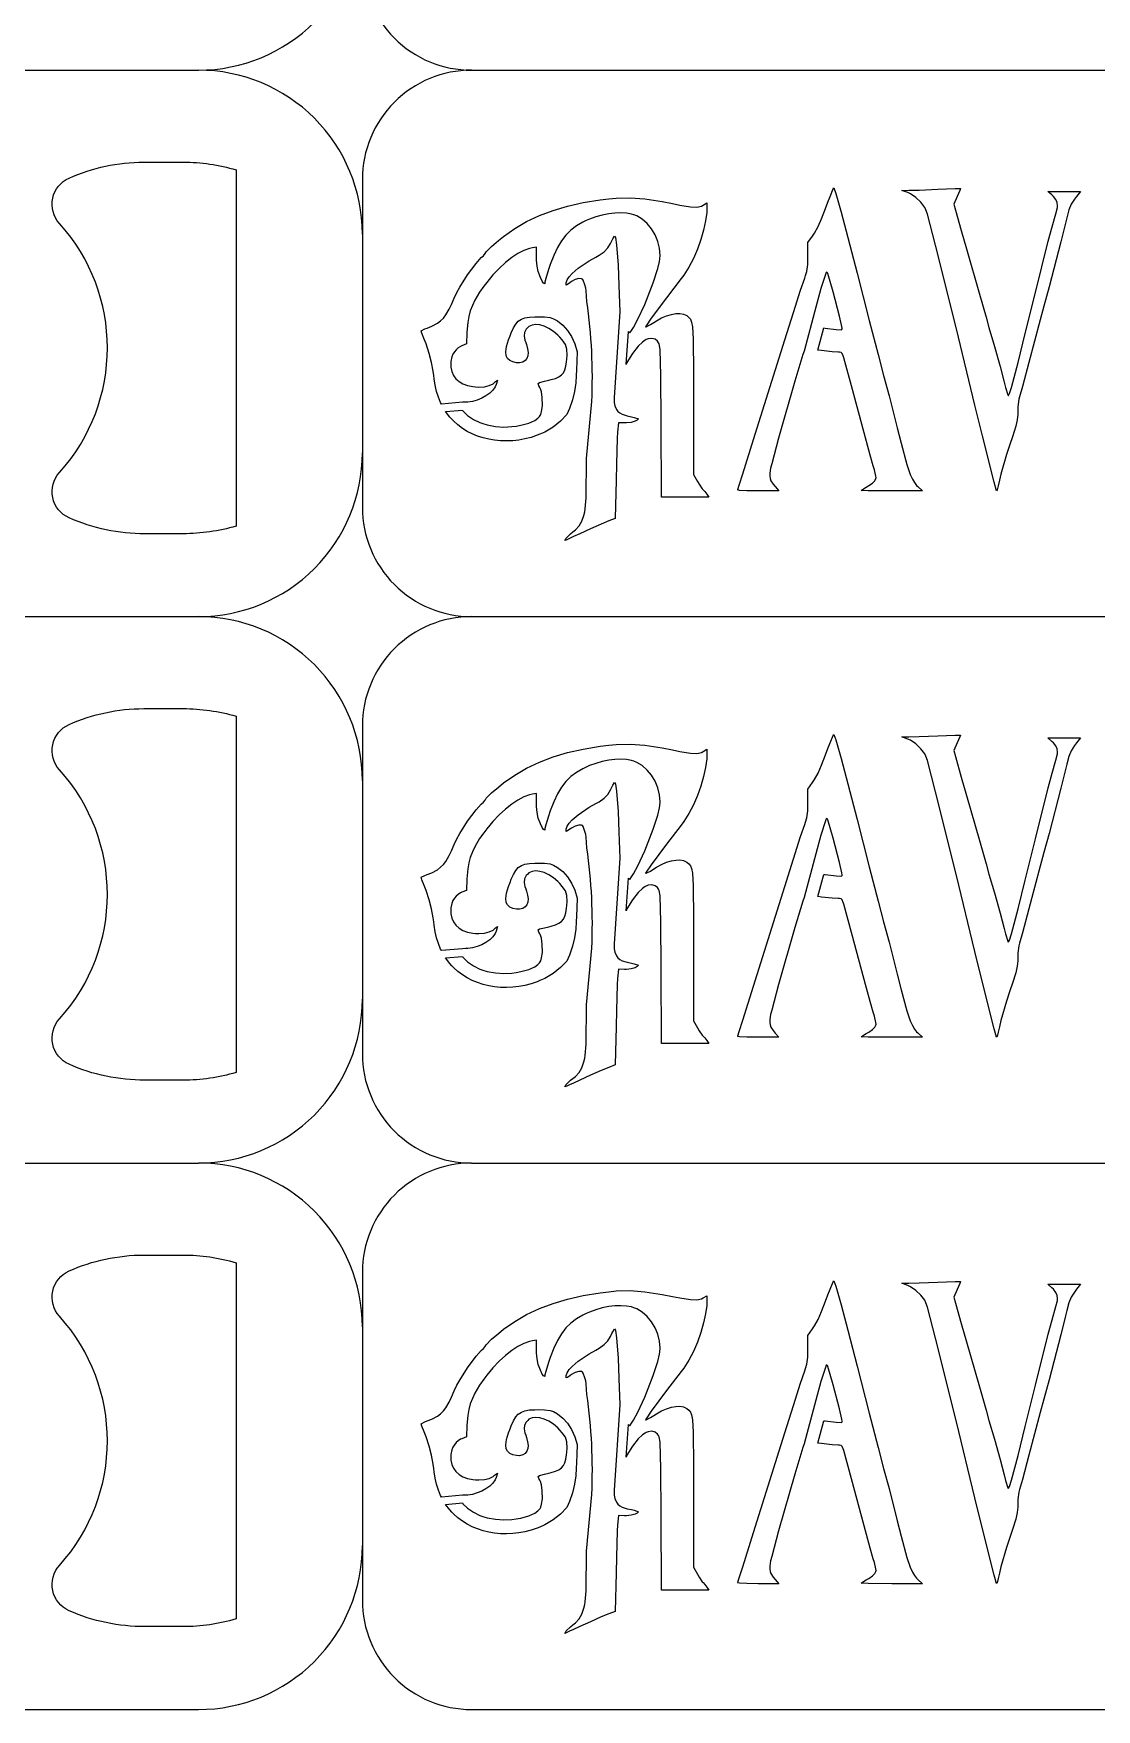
# Model space of a CAD drawing. Header units: millimetres. Extents: x 2045 to 2776, y 1347 to 1669.
# Drawn here: x 2325.4 to 2422.7, y 1346.8 to 1500.2 of the extents above; entities that cross this region are included whole.
import ezdxf

# ---------------------------------------------------------------- set-up
doc = ezdxf.new("R2010")
doc.units = ezdxf.units.MM

msp = doc.modelspace()

# ---------------------------------------------------------------- linework, layer by layer
for points in [[(2225.523, 1546.839, 0.4142136), (2215.523, 1536.839), (2215.523, 1506.839, 0.4142136), (2225.523, 1496.839), (2340.523, 1496.839, 0.4142136), (2355.523, 1511.839)], [(2365.523, 1546.839, 0.4142136), (2355.523, 1536.839), (2355.523, 1506.839, 0.4142136), (2365.523, 1496.839), (2480.523, 1496.839, 0.4142136), (2495.523, 1511.839)], [(2225.523, 1496.839, 0.4142136), (2215.523, 1486.839), (2215.523, 1456.839, 0.4142136), (2225.523, 1446.839), (2340.523, 1446.839, 0.4142136), (2355.523, 1461.839)], [(2355.523, 1481.839, 0.4142136), (2340.523, 1496.839)], [(2365.523, 1496.839, 0.4142136), (2355.523, 1486.839), (2355.523, 1456.839, 0.4142136), (2365.523, 1446.839), (2480.523, 1446.839, 0.4142136), (2495.523, 1461.839)], [(2225.523, 1446.839, 0.4142136), (2215.523, 1436.839), (2215.523, 1406.839, 0.4142136), (2225.523, 1396.839), (2340.523, 1396.839, 0.4142136), (2355.523, 1411.839)], [(2355.523, 1431.839, 0.4142136), (2340.523, 1446.839)], [(2365.523, 1446.839, 0.4142136), (2355.523, 1436.839), (2355.523, 1406.839, 0.4142136), (2365.523, 1396.839), (2480.523, 1396.839, 0.4142136), (2495.523, 1411.839)], [(2225.523, 1396.839, 0.4142136), (2215.523, 1386.839), (2215.523, 1356.839, 0.4142136), (2225.523, 1346.839), (2340.523, 1346.839, 0.4142136), (2355.523, 1361.839)], [(2355.523, 1381.839, 0.4142136), (2340.523, 1396.839)], [(2365.523, 1396.839, 0.4142136), (2355.523, 1386.839), (2355.523, 1356.839, 0.4142136), (2365.523, 1346.839), (2480.523, 1346.839, 0.4142136), (2495.523, 1361.839)]]:
    msp.add_lwpolyline(points, format="xyb")
for points in [[(2328.681, 1486.967, -0.103744), (2335.507, 1488.421), (2339.133, 1488.421, -0.0721424), (2343.963, 1487.721), (2343.963, 1455.122, -0.0721424), (2339.133, 1454.421), (2335.612, 1454.421, -0.105307), (2328.681, 1455.875, -0.5108143), (2327.798, 1460.023, 0.3848974), (2327.798, 1482.819, -0.5108143), (2328.681, 1486.967)], [(2380.688, 1464.813), (2380.502, 1464.713), (2380.138, 1464.612), (2379.712, 1464.558), (2379.503, 1464.558), (2378.96, 1464.581), (2378.883, 1463.713), (2378.852, 1463.171), (2378.775, 1460.785), (2378.744, 1459.329), (2378.666, 1455.812), (2378.085, 1455.588), (2377.388, 1455.309), (2376.397, 1454.867), (2375.436, 1454.426), (2374.847, 1454.162), (2374.468, 1453.992), (2374.235, 1453.876), (2374.069, 1453.799), (2374.182, 1454.025), (2374.576, 1454.41), (2374.785, 1454.581), (2375.018, 1454.767), (2375.366, 1455.138), (2375.614, 1455.564), (2375.8, 1456.099), (2375.878, 1456.432), (2375.924, 1456.688), (2375.994, 1457.702), (2376.048, 1461.32), (2376.522, 1466.509, 0.0476866), (2376.071, 1475.673), (2376.009, 1476.649), (2375.963, 1476.897), (2375.893, 1477.184), (2375.73, 1477.625), (2375.668, 1477.711), (2375.591, 1477.757), (2375.335, 1477.765), (2375.01, 1477.672), (2374.661, 1477.494), (2374.499, 1477.377), (2374.313, 1477.23), (2374.166, 1477.181), (2374.166, 1477.389), (2374.274, 1477.656), (2374.46, 1477.935), (2374.731, 1478.23), (2375.289, 1478.71), (2376.288, 1479.391), (2376.9, 1479.732), (2377.194, 1479.903), (2377.651, 1480.228), (2377.992, 1480.569), (2378.248, 1480.979), (2378.364, 1481.227), (2378.441, 1481.405), (2378.605, 1481.656), (2378.682, 1481.514), (2378.775, 1480.855), (2378.922, 1478.996), (2378.999, 1477.13), (2379.1, 1474.728), (2378.565, 1466.897), (2378.558, 1466.572), (2378.581, 1466.44), (2378.635, 1466.138), (2378.775, 1465.797), (2378.906, 1465.619), (2379.084, 1465.472), (2379.309, 1465.355), (2379.751, 1465.208), (2380.146, 1465.123), (2380.386, 1465.069), (2380.785, 1464.939), (2380.688, 1464.813)], [(2328.681, 1436.967, -0.103744), (2335.507, 1438.421), (2339.133, 1438.421, -0.0721424), (2343.963, 1437.721), (2343.963, 1405.122, -0.0721424), (2339.133, 1404.421), (2335.612, 1404.421, -0.105307), (2328.681, 1405.875, -0.5108143), (2327.798, 1410.023, 0.3848974), (2327.798, 1432.819, -0.5108143), (2328.681, 1436.967)], [(2380.688, 1414.813), (2380.502, 1414.713), (2380.138, 1414.612), (2379.712, 1414.558), (2379.503, 1414.558), (2378.96, 1414.581), (2378.883, 1413.713), (2378.852, 1413.171), (2378.775, 1410.785), (2378.744, 1409.329), (2378.666, 1405.812), (2378.085, 1405.588), (2377.388, 1405.309), (2376.397, 1404.867), (2375.436, 1404.426), (2374.847, 1404.162), (2374.468, 1403.992), (2374.235, 1403.876), (2374.069, 1403.799), (2374.182, 1404.025), (2374.576, 1404.41), (2374.785, 1404.581), (2375.018, 1404.767), (2375.366, 1405.138), (2375.614, 1405.564), (2375.8, 1406.099), (2375.878, 1406.432), (2375.924, 1406.688), (2375.994, 1407.702), (2376.048, 1411.32), (2376.522, 1416.509, 0.0476866), (2376.071, 1425.673), (2376.009, 1426.649), (2375.963, 1426.897), (2375.893, 1427.184), (2375.73, 1427.625), (2375.668, 1427.711), (2375.591, 1427.757), (2375.335, 1427.765), (2375.01, 1427.672), (2374.661, 1427.494), (2374.499, 1427.377), (2374.313, 1427.23), (2374.166, 1427.181), (2374.166, 1427.389), (2374.274, 1427.656), (2374.46, 1427.935), (2374.731, 1428.23), (2375.289, 1428.71), (2376.288, 1429.391), (2376.9, 1429.732), (2377.194, 1429.903), (2377.651, 1430.228), (2377.992, 1430.569), (2378.248, 1430.979), (2378.364, 1431.227), (2378.441, 1431.405), (2378.605, 1431.656), (2378.682, 1431.514), (2378.775, 1430.855), (2378.922, 1428.996), (2378.999, 1427.13), (2379.1, 1424.728), (2378.565, 1416.897), (2378.558, 1416.572), (2378.581, 1416.44), (2378.635, 1416.138), (2378.775, 1415.797), (2378.906, 1415.619), (2379.084, 1415.472), (2379.309, 1415.355), (2379.751, 1415.208), (2380.146, 1415.123), (2380.386, 1415.069), (2380.785, 1414.939), (2380.688, 1414.813)], [(2328.681, 1386.967, -0.103744), (2335.507, 1388.421), (2339.133, 1388.421, -0.0721424), (2343.963, 1387.721), (2343.963, 1355.122, -0.0721424), (2339.133, 1354.421), (2335.612, 1354.421, -0.105307), (2328.681, 1355.875, -0.5108143), (2327.798, 1360.023, 0.3848974), (2327.798, 1382.819, -0.5108143), (2328.681, 1386.967)], [(2380.688, 1364.813), (2380.502, 1364.713), (2380.138, 1364.612), (2379.712, 1364.558), (2379.503, 1364.558), (2378.96, 1364.581), (2378.883, 1363.713), (2378.852, 1363.171), (2378.775, 1360.785), (2378.744, 1359.329), (2378.666, 1355.812), (2378.085, 1355.588), (2377.388, 1355.309), (2376.397, 1354.867), (2375.436, 1354.426), (2374.847, 1354.162), (2374.468, 1353.992), (2374.235, 1353.876), (2374.069, 1353.799), (2374.182, 1354.025), (2374.576, 1354.41), (2374.785, 1354.581), (2375.018, 1354.767), (2375.366, 1355.138), (2375.614, 1355.564), (2375.8, 1356.099), (2375.878, 1356.432), (2375.924, 1356.688), (2375.994, 1357.702), (2376.048, 1361.32), (2376.522, 1366.509, 0.0476866), (2376.071, 1375.673), (2376.009, 1376.649), (2375.963, 1376.897), (2375.893, 1377.184), (2375.73, 1377.625), (2375.668, 1377.711), (2375.591, 1377.757), (2375.335, 1377.765), (2375.01, 1377.672), (2374.661, 1377.494), (2374.499, 1377.377), (2374.313, 1377.23), (2374.166, 1377.181), (2374.166, 1377.389), (2374.274, 1377.656), (2374.46, 1377.935), (2374.731, 1378.23), (2375.289, 1378.71), (2376.288, 1379.391), (2376.9, 1379.732), (2377.194, 1379.903), (2377.651, 1380.228), (2377.992, 1380.569), (2378.248, 1380.979), (2378.364, 1381.227), (2378.441, 1381.405), (2378.605, 1381.656), (2378.682, 1381.514), (2378.775, 1380.855), (2378.922, 1378.996), (2378.999, 1377.13), (2379.1, 1374.728), (2378.565, 1366.897), (2378.558, 1366.572), (2378.581, 1366.44), (2378.635, 1366.138), (2378.775, 1365.797), (2378.906, 1365.619), (2379.084, 1365.472), (2379.309, 1365.355), (2379.751, 1365.208), (2380.146, 1365.123), (2380.386, 1365.069), (2380.785, 1364.939), (2380.688, 1364.813)]]:
    msp.add_lwpolyline(points, format="xyb", close=True)
for points in [[(2406.792, 1458.345), (2403.988, 1458.345), (2401.812, 1458.353), (2401.184, 1458.384), (2401.285, 1458.477), (2401.641, 1458.694), (2401.866, 1458.826), (2402.207, 1459.058), (2402.423, 1459.275), (2402.532, 1459.468), (2402.54, 1459.561), (2402.524, 1459.701), (2402.385, 1460.282), (2402.284, 1460.638), (2402.005, 1461.606), (2401.664, 1462.853), (2400.286, 1467.943), (2399.581, 1470.522), (2399.526, 1470.693), (2399.449, 1470.909), (2399.356, 1471.002), (2399.193, 1471.033), (2399.069, 1471.033), (2398.535, 1471.064), (2397.551, 1471.181), (2397.208, 1471.218), (2397.747, 1473.252), (2397.869, 1473.241), (2398.876, 1473.117), (2399.379, 1473.094), (2399.441, 1473.156), (2399.441, 1473.218), (2399.418, 1473.396), (2399.201, 1474.341), (2398.605, 1476.556), (2398.117, 1478.23), (2398.093, 1478.299), (2398.024, 1478.353), (2397.985, 1478.33), (2397.9, 1478.137), (2397.497, 1476.851), (2397.017, 1475.147), (2395.955, 1471.142), (2395.839, 1470.809), (2395.119, 1468.384), (2393.624, 1463.171), (2392.989, 1460.824), (2392.888, 1460.429), (2392.811, 1459.964), (2392.811, 1459.709), (2392.842, 1459.476), (2392.919, 1459.267), (2393.113, 1458.957), (2393.306, 1458.733), (2393.655, 1458.345), (2391.742, 1458.345), (2390.727, 1458.353), (2390.03, 1458.392), (2389.868, 1458.432), (2389.877, 1458.459), (2389.875, 1458.461), (2389.883, 1458.477), (2390.014, 1458.872), (2390.34, 1459.902), (2391.316, 1463.032), (2393.337, 1469.438), (2394.197, 1472.157), (2394.987, 1474.666), (2395.638, 1476.704), (2396.017, 1477.811), (2396.095, 1478.036), (2396.203, 1478.423), (2396.281, 1479.066), (2396.289, 1479.794), (2396.296, 1481.057), (2396.707, 1481.661), (2396.893, 1481.932), (2397.226, 1482.521), (2397.551, 1483.241), (2397.923, 1484.186), (2398.14, 1484.775), (2398.326, 1485.286), (2398.605, 1485.968), (2398.678, 1486.062), (2398.853, 1485.565), (2399.341, 1483.853), (2399.96, 1481.537), (2400.82, 1478.261), (2401.92, 1473.938), (2402.726, 1470.809), (2403.229, 1468.903), (2403.725, 1467.052), (2404.468, 1464.108), (2404.825, 1462.699), (2405.359, 1460.754), (2405.669, 1459.848), (2405.863, 1459.414), (2406.049, 1459.097), (2406.25, 1458.849), (2406.366, 1458.74), (2406.792, 1458.345)], [(2421.247, 1485.751), (2420.89, 1485.286), (2420.697, 1485.031), (2420.41, 1484.566), (2420.193, 1484.047), (2419.992, 1483.334), (2419.868, 1482.846), (2419.457, 1481.134), (2418.381, 1477.006), (2417.9, 1475.247), (2417.559, 1474.008), (2416.529, 1470.104), (2415.94, 1467.896), (2415.662, 1466.959), (2415.6, 1466.727), (2415.522, 1466.045), (2415.514, 1465.642), (2415.514, 1465.348), (2415.468, 1464.852), (2415.329, 1464.256), (2415.026, 1463.303), (2414.786, 1462.59), (2414.484, 1461.661), (2413.965, 1459.887), (2413.834, 1459.314), (2413.725, 1458.818), (2413.617, 1458.43), (2413.56, 1458.355), (2413.338, 1459.128), (2412.277, 1463.372), (2411.587, 1466.192), (2409.891, 1473.164), (2407.977, 1480.817), (2407.242, 1483.66), (2407.11, 1484.055), (2407.001, 1484.279), (2406.637, 1484.752), (2406.173, 1485.186), (2405.677, 1485.526), (2405.444, 1485.635), (2404.91, 1485.836), (2405.537, 1485.844), (2406.482, 1485.867), (2408.202, 1485.937), (2409.782, 1485.999), (2410.255, 1485.999), (2410.208, 1485.828), (2409.976, 1485.279), (2409.666, 1484.581), (2409.821, 1484.031), (2410.34, 1482.157), (2410.82, 1480.476), (2412.005, 1476.347), (2412.61, 1474.225), (2412.873, 1473.28), (2413.369, 1471.568), (2413.888, 1469.709), (2414.26, 1468.299), (2414.384, 1467.803), (2414.593, 1467.129), (2414.639, 1467.06), (2414.662, 1467.075), (2414.748, 1467.246), (2414.926, 1467.811), (2415.538, 1470.088), (2416.188, 1472.73), (2417.118, 1476.51), (2418.295, 1481.181), (2418.659, 1482.505), (2418.992, 1483.706), (2419.132, 1484.272), (2419.147, 1484.434), (2419.124, 1484.729), (2419, 1485.007), (2418.783, 1485.286), (2418.628, 1485.426), (2418.272, 1485.743), (2419.759, 1485.743), (2421.247, 1485.751)], [(2387.04, 1483.815), (2386.939, 1483.04), (2386.761, 1482.203), (2386.513, 1481.336), (2386.188, 1480.46), (2385.816, 1479.608), (2385.398, 1478.811), (2384.94, 1478.082), (2384.7, 1477.765), (2383.368, 1476.022), (2381.966, 1474.132), (2381.486, 1473.442), (2381.447, 1473.357), (2381.501, 1473.349), (2381.904, 1473.559), (2382.198, 1473.752), (2382.431, 1473.899), (2382.903, 1474.163), (2383.36, 1474.356), (2383.802, 1474.496), (2384.212, 1474.566), (2384.592, 1474.581), (2384.917, 1474.519), (2385.22, 1474.381), (2385.398, 1474.217), (2385.552, 1474.047), (2385.661, 1473.791), (2385.738, 1473.357), (2385.808, 1472.226), (2385.831, 1469.151), (2385.831, 1459.848), (2386.195, 1459.213), (2386.35, 1458.949), (2386.629, 1458.531), (2386.707, 1458.446), (2386.869, 1458.283), (2387.055, 1458.043), (2387.249, 1457.764), (2382.888, 1457.764), (2382.857, 1464.666), (2382.841, 1468.903), (2382.787, 1471.289), (2382.702, 1471.785), (2382.632, 1471.901), (2382.547, 1472.04), (2382.315, 1472.219), (2382.028, 1472.296), (2381.695, 1472.257), (2381.509, 1472.188), (2381.401, 1472.133), (2381.153, 1471.963), (2380.773, 1471.599), (2380.246, 1470.925), (2379.735, 1470.104), (2379.662, 1469.916), (2379.867, 1472.913), (2379.998, 1472.792), (2380.153, 1473.024), (2380.332, 1473.303), (2380.727, 1474.047), (2381.362, 1475.41), (2382.152, 1477.385), (2382.578, 1478.679), (2382.733, 1479.337), (2382.764, 1479.57), (2382.779, 1479.895), (2382.717, 1480.546), (2382.562, 1481.173), (2382.315, 1481.77), (2381.989, 1482.32), (2381.602, 1482.8), (2381.145, 1483.203), (2380.649, 1483.497), (2380.378, 1483.598), (2380.169, 1483.667), (2379.696, 1483.753), (2379.185, 1483.784), (2378.635, 1483.768), (2378.07, 1483.698), (2377.481, 1483.582), (2376.892, 1483.412), (2376.304, 1483.203), (2376.017, 1483.071), (2375.692, 1482.924), (2375.111, 1482.583), (2374.599, 1482.196), (2374.15, 1481.746), (2373.74, 1481.22), (2373.376, 1480.608), (2373.035, 1479.887), (2372.717, 1479.058), (2372.562, 1478.586), (2372.307, 1477.773), (2372.229, 1477.447), (2372.229, 1477.299), (2372.09, 1477.362), (2371.969, 1477.533), (2371.819, 1477.881), (2371.625, 1478.408), (2371.509, 1478.919), (2371.462, 1479.469), (2371.454, 1479.771), (2371.454, 1480.639), (2371.09, 1480.577), (2370.835, 1480.522), (2370.308, 1480.336), (2369.758, 1480.05), (2369.193, 1479.686), (2368.619, 1479.229), (2368.046, 1478.702), (2367.473, 1478.098), (2366.908, 1477.424), (2366.636, 1477.06), (2366.257, 1476.525), (2365.815, 1475.782), (2365.591, 1475.302), (2365.405, 1474.806), (2365.273, 1474.295), (2365.172, 1473.752), (2365.11, 1473.156), (2365.095, 1472.838), (2365.041, 1471.785), (2364.638, 1471.614), (2364.514, 1471.56), (2364.289, 1471.421), (2364.096, 1471.258), (2363.941, 1471.064), (2363.809, 1470.847), (2363.716, 1470.6), (2363.623, 1470.181), (2363.615, 1469.871), (2363.623, 1469.655), (2363.701, 1469.26), (2363.856, 1468.911), (2364.08, 1468.601), (2364.375, 1468.338), (2364.731, 1468.129), (2365.149, 1467.974), (2365.629, 1467.881), (2365.885, 1467.857), (2366.179, 1467.842), (2366.698, 1467.873), (2367.132, 1467.981), (2367.481, 1468.152), (2367.62, 1468.268), (2367.713, 1468.353), (2367.899, 1468.469), (2367.775, 1468.067), (2367.667, 1467.85), (2367.457, 1467.548), (2367.179, 1467.277), (2366.838, 1467.029), (2366.458, 1466.812), (2366.04, 1466.649), (2365.606, 1466.525), (2365.165, 1466.463), (2364.948, 1466.455), (2364.684, 1466.448), (2362.763, 1466.281), (2362.686, 1466.424), (2362.484, 1466.92), (2362.314, 1467.447), (2362.182, 1468.005), (2362.089, 1468.593), (2362.058, 1468.903), (2362.012, 1469.291), (2361.865, 1470.096), (2361.648, 1470.925), (2361.354, 1471.785), (2361.175, 1472.234), (2360.966, 1472.761), (2360.898, 1472.991), (2361.237, 1473.156), (2361.462, 1473.241), (2361.88, 1473.404), (2362.392, 1473.683), (2362.686, 1473.899), (2362.934, 1474.155), (2363.166, 1474.442), (2363.476, 1474.968), (2363.67, 1475.402), (2363.925, 1475.991), (2364.173, 1476.502), (2364.429, 1476.982), (2365.157, 1478.113), (2365.931, 1479.159), (2366.396, 1479.686), (2366.613, 1479.864), (2366.753, 1480.058), (2366.853, 1480.213), (2367.349, 1480.716), (2367.969, 1481.243), (2368.449, 1481.63), (2369.471, 1482.343), (2370.556, 1482.978), (2371.726, 1483.528), (2372.973, 1484), (2374.313, 1484.395), (2375.746, 1484.721), (2377.28, 1484.969), (2378.085, 1485.069), (2378.751, 1485.139), (2380.029, 1485.17), (2381.377, 1485.069), (2382.957, 1484.822), (2383.91, 1484.636), (2384.584, 1484.496), (2385.545, 1484.341), (2386.149, 1484.31), (2386.552, 1484.403), (2386.722, 1484.496), (2387.047, 1484.698), (2387.047, 1484.171), (2387.04, 1483.815)], [(2375.196, 1471.072), (2375.149, 1470.201), (2375.109, 1469.422), (2375.102, 1468.914), (2375.048, 1468.23), (2374.937, 1467.449), (2374.765, 1466.67), (2374.48, 1465.867), (2374.243, 1465.325), (2373.67, 1464.72), (2372.988, 1464.186), (2372.214, 1463.729), (2371.78, 1463.535), (2371.509, 1463.427), (2370.959, 1463.241), (2370.401, 1463.094), (2369.843, 1462.993), (2369.286, 1462.931), (2368.72, 1462.908), (2368.17, 1462.915), (2367.62, 1462.97), (2367.086, 1463.063), (2366.567, 1463.187), (2366.063, 1463.357), (2365.575, 1463.551), (2365.11, 1463.791), (2364.677, 1464.062), (2364.266, 1464.372), (2363.887, 1464.713), (2363.716, 1464.898), (2363.538, 1465.1), (2363.145, 1465.605), (2364.673, 1465.738), (2364.723, 1465.665), (2365.149, 1465.255), (2365.691, 1464.883), (2366.272, 1464.589), (2366.551, 1464.496), (2366.954, 1464.379), (2367.713, 1464.24), (2368.464, 1464.186), (2369.216, 1464.225), (2369.603, 1464.279), (2370.037, 1464.356), (2370.757, 1464.55), (2371.307, 1464.798), (2371.594, 1465.007), (2371.741, 1465.162), (2371.795, 1465.239), (2371.85, 1465.34), (2371.927, 1465.611), (2371.997, 1466.115), (2371.989, 1466.881), (2371.911, 1467.408), (2371.826, 1467.695), (2371.772, 1467.811), (2371.687, 1467.966), (2371.604, 1468.164), (2371.749, 1468.26), (2372.19, 1468.376), (2372.578, 1468.462), (2372.81, 1468.524), (2373.197, 1468.64), (2373.499, 1468.779), (2373.74, 1468.95), (2373.925, 1469.159), (2374.057, 1469.422), (2374.142, 1469.748), (2374.204, 1470.15), (2374.228, 1470.39), (2374.259, 1470.762), (2374.243, 1471.32), (2374.111, 1471.746), (2373.825, 1472.157), (2373.608, 1472.404), (2373.414, 1472.598), (2373.011, 1472.939), (2372.593, 1473.21), (2372.175, 1473.411), (2371.772, 1473.528), (2371.393, 1473.566), (2371.052, 1473.52), (2370.765, 1473.388), (2370.657, 1473.28), (2370.525, 1473.14), (2370.37, 1472.846), (2370.331, 1472.521), (2370.401, 1472.141), (2370.478, 1471.924), (2370.556, 1471.723), (2370.649, 1471.343), (2370.688, 1471.002), (2370.657, 1470.708), (2370.571, 1470.46), (2370.424, 1470.274), (2370.215, 1470.135), (2369.909, 1470.061), (2369.642, 1470.073), (2369.309, 1470.143), (2369.022, 1470.267), (2368.793, 1470.462), (2368.681, 1470.685), (2368.643, 1471.057), (2368.72, 1471.545), (2368.898, 1472.157), (2369.038, 1472.521), (2369.146, 1472.8), (2369.355, 1473.249), (2369.564, 1473.605), (2369.797, 1473.868), (2370.076, 1474.054), (2370.401, 1474.178), (2370.812, 1474.248), (2371.307, 1474.271), (2371.602, 1474.279), (2372.206, 1474.271), (2372.709, 1474.209), (2373.013, 1474.099), (2373.376, 1473.892), (2373.879, 1473.504), (2374.305, 1473.024), (2374.677, 1472.459), (2374.971, 1471.8), (2375.196, 1471.072)], [(2406.792, 1408.345), (2403.988, 1408.345), (2401.812, 1408.353), (2401.184, 1408.384), (2401.285, 1408.477), (2401.641, 1408.694), (2401.866, 1408.826), (2402.207, 1409.058), (2402.423, 1409.275), (2402.532, 1409.468), (2402.54, 1409.561), (2402.524, 1409.701), (2402.385, 1410.282), (2402.284, 1410.638), (2402.005, 1411.606), (2401.664, 1412.853), (2400.286, 1417.943), (2399.581, 1420.522), (2399.526, 1420.693), (2399.449, 1420.909), (2399.356, 1421.002), (2399.193, 1421.033), (2399.069, 1421.033), (2398.535, 1421.064), (2397.551, 1421.181), (2397.208, 1421.218), (2397.747, 1423.252), (2397.869, 1423.241), (2398.876, 1423.117), (2399.379, 1423.094), (2399.441, 1423.156), (2399.441, 1423.218), (2399.418, 1423.396), (2399.201, 1424.341), (2398.605, 1426.556), (2398.117, 1428.23), (2398.093, 1428.299), (2398.024, 1428.353), (2397.985, 1428.33), (2397.9, 1428.137), (2397.497, 1426.851), (2397.017, 1425.147), (2395.955, 1421.142), (2395.839, 1420.809), (2395.119, 1418.384), (2393.624, 1413.171), (2392.989, 1410.824), (2392.888, 1410.429), (2392.811, 1409.964), (2392.811, 1409.709), (2392.842, 1409.476), (2392.919, 1409.267), (2393.113, 1408.957), (2393.306, 1408.733), (2393.655, 1408.345), (2391.742, 1408.345), (2390.727, 1408.353), (2390.03, 1408.392), (2389.868, 1408.432), (2389.877, 1408.459), (2389.875, 1408.461), (2389.883, 1408.477), (2390.014, 1408.872), (2390.34, 1409.902), (2391.316, 1413.032), (2393.337, 1419.438), (2394.197, 1422.157), (2394.987, 1424.666), (2395.638, 1426.704), (2396.017, 1427.811), (2396.095, 1428.036), (2396.203, 1428.423), (2396.281, 1429.066), (2396.289, 1429.794), (2396.296, 1431.057), (2396.707, 1431.661), (2396.893, 1431.932), (2397.226, 1432.521), (2397.551, 1433.241), (2397.923, 1434.186), (2398.14, 1434.775), (2398.326, 1435.286), (2398.605, 1435.968), (2398.678, 1436.062), (2398.853, 1435.565), (2399.341, 1433.853), (2399.96, 1431.537), (2400.82, 1428.261), (2401.92, 1423.938), (2402.726, 1420.809), (2403.229, 1418.903), (2403.725, 1417.052), (2404.468, 1414.108), (2404.825, 1412.699), (2405.359, 1410.754), (2405.669, 1409.848), (2405.863, 1409.414), (2406.049, 1409.097), (2406.25, 1408.849), (2406.366, 1408.74), (2406.792, 1408.345)], [(2421.247, 1435.751), (2420.89, 1435.286), (2420.697, 1435.031), (2420.41, 1434.566), (2420.193, 1434.047), (2419.992, 1433.334), (2419.868, 1432.846), (2419.457, 1431.134), (2418.381, 1427.006), (2417.9, 1425.247), (2417.559, 1424.008), (2416.529, 1420.104), (2415.94, 1417.896), (2415.662, 1416.959), (2415.6, 1416.727), (2415.522, 1416.045), (2415.514, 1415.642), (2415.514, 1415.348), (2415.468, 1414.852), (2415.329, 1414.256), (2415.026, 1413.303), (2414.786, 1412.59), (2414.484, 1411.661), (2413.965, 1409.887), (2413.834, 1409.314), (2413.725, 1408.818), (2413.617, 1408.43), (2413.56, 1408.355), (2413.338, 1409.128), (2412.277, 1413.372), (2411.587, 1416.192), (2409.891, 1423.164), (2407.977, 1430.817), (2407.242, 1433.66), (2407.11, 1434.055), (2407.001, 1434.279), (2406.637, 1434.752), (2406.173, 1435.186), (2405.677, 1435.526), (2405.444, 1435.635), (2404.91, 1435.836), (2405.537, 1435.844), (2406.482, 1435.867), (2408.202, 1435.937), (2409.782, 1435.999), (2410.255, 1435.999), (2410.208, 1435.828), (2409.976, 1435.279), (2409.666, 1434.581), (2409.821, 1434.031), (2410.34, 1432.157), (2410.82, 1430.476), (2412.005, 1426.347), (2412.61, 1424.225), (2412.873, 1423.28), (2413.369, 1421.568), (2413.888, 1419.709), (2414.26, 1418.299), (2414.384, 1417.803), (2414.593, 1417.129), (2414.639, 1417.06), (2414.662, 1417.075), (2414.748, 1417.246), (2414.926, 1417.811), (2415.538, 1420.088), (2416.188, 1422.73), (2417.118, 1426.51), (2418.295, 1431.181), (2418.659, 1432.505), (2418.992, 1433.706), (2419.132, 1434.272), (2419.147, 1434.434), (2419.124, 1434.729), (2419, 1435.007), (2418.783, 1435.286), (2418.628, 1435.426), (2418.272, 1435.743), (2419.759, 1435.743), (2421.247, 1435.751)], [(2387.04, 1433.815), (2386.939, 1433.04), (2386.761, 1432.203), (2386.513, 1431.336), (2386.188, 1430.46), (2385.816, 1429.608), (2385.398, 1428.811), (2384.94, 1428.082), (2384.7, 1427.765), (2383.368, 1426.022), (2381.966, 1424.132), (2381.486, 1423.442), (2381.447, 1423.357), (2381.501, 1423.349), (2381.904, 1423.559), (2382.198, 1423.752), (2382.431, 1423.899), (2382.903, 1424.163), (2383.36, 1424.356), (2383.802, 1424.496), (2384.212, 1424.566), (2384.592, 1424.581), (2384.917, 1424.519), (2385.22, 1424.381), (2385.398, 1424.217), (2385.552, 1424.047), (2385.661, 1423.791), (2385.738, 1423.357), (2385.808, 1422.226), (2385.831, 1419.151), (2385.831, 1409.848), (2386.195, 1409.213), (2386.35, 1408.949), (2386.629, 1408.531), (2386.707, 1408.446), (2386.869, 1408.283), (2387.055, 1408.043), (2387.249, 1407.764), (2382.888, 1407.764), (2382.857, 1414.666), (2382.841, 1418.903), (2382.787, 1421.289), (2382.702, 1421.785), (2382.632, 1421.901), (2382.547, 1422.04), (2382.315, 1422.219), (2382.028, 1422.296), (2381.695, 1422.257), (2381.509, 1422.188), (2381.401, 1422.133), (2381.153, 1421.963), (2380.773, 1421.599), (2380.246, 1420.925), (2379.735, 1420.104), (2379.662, 1419.916), (2379.867, 1422.913), (2379.998, 1422.792), (2380.153, 1423.024), (2380.332, 1423.303), (2380.727, 1424.047), (2381.362, 1425.41), (2382.152, 1427.385), (2382.578, 1428.679), (2382.733, 1429.337), (2382.764, 1429.57), (2382.779, 1429.895), (2382.717, 1430.546), (2382.562, 1431.173), (2382.315, 1431.77), (2381.989, 1432.32), (2381.602, 1432.8), (2381.145, 1433.203), (2380.649, 1433.497), (2380.378, 1433.598), (2380.169, 1433.667), (2379.696, 1433.753), (2379.185, 1433.784), (2378.635, 1433.768), (2378.07, 1433.698), (2377.481, 1433.582), (2376.892, 1433.412), (2376.304, 1433.203), (2376.017, 1433.071), (2375.692, 1432.924), (2375.111, 1432.583), (2374.599, 1432.196), (2374.15, 1431.746), (2373.74, 1431.22), (2373.376, 1430.608), (2373.035, 1429.887), (2372.717, 1429.058), (2372.562, 1428.586), (2372.307, 1427.773), (2372.229, 1427.447), (2372.229, 1427.299), (2372.09, 1427.362), (2371.969, 1427.533), (2371.819, 1427.881), (2371.625, 1428.408), (2371.509, 1428.919), (2371.462, 1429.469), (2371.454, 1429.771), (2371.454, 1430.639), (2371.09, 1430.577), (2370.835, 1430.522), (2370.308, 1430.336), (2369.758, 1430.05), (2369.193, 1429.686), (2368.619, 1429.229), (2368.046, 1428.702), (2367.473, 1428.098), (2366.908, 1427.424), (2366.636, 1427.06), (2366.257, 1426.525), (2365.815, 1425.782), (2365.591, 1425.302), (2365.405, 1424.806), (2365.273, 1424.295), (2365.172, 1423.752), (2365.11, 1423.156), (2365.095, 1422.838), (2365.041, 1421.785), (2364.638, 1421.614), (2364.514, 1421.56), (2364.289, 1421.421), (2364.096, 1421.258), (2363.941, 1421.064), (2363.809, 1420.847), (2363.716, 1420.6), (2363.623, 1420.181), (2363.615, 1419.871), (2363.623, 1419.655), (2363.701, 1419.26), (2363.856, 1418.911), (2364.08, 1418.601), (2364.375, 1418.338), (2364.731, 1418.129), (2365.149, 1417.974), (2365.629, 1417.881), (2365.885, 1417.857), (2366.179, 1417.842), (2366.698, 1417.873), (2367.132, 1417.981), (2367.481, 1418.152), (2367.62, 1418.268), (2367.713, 1418.353), (2367.899, 1418.469), (2367.775, 1418.067), (2367.667, 1417.85), (2367.457, 1417.548), (2367.179, 1417.277), (2366.838, 1417.029), (2366.458, 1416.812), (2366.04, 1416.649), (2365.606, 1416.525), (2365.165, 1416.463), (2364.948, 1416.455), (2364.684, 1416.448), (2362.763, 1416.281), (2362.686, 1416.424), (2362.484, 1416.92), (2362.314, 1417.447), (2362.182, 1418.005), (2362.089, 1418.593), (2362.058, 1418.903), (2362.012, 1419.291), (2361.865, 1420.096), (2361.648, 1420.925), (2361.354, 1421.785), (2361.175, 1422.234), (2360.966, 1422.761), (2360.898, 1422.991), (2361.237, 1423.156), (2361.462, 1423.241), (2361.88, 1423.404), (2362.392, 1423.683), (2362.686, 1423.899), (2362.934, 1424.155), (2363.166, 1424.442), (2363.476, 1424.968), (2363.67, 1425.402), (2363.925, 1425.991), (2364.173, 1426.502), (2364.429, 1426.982), (2365.157, 1428.113), (2365.931, 1429.159), (2366.396, 1429.686), (2366.613, 1429.864), (2366.753, 1430.058), (2366.853, 1430.213), (2367.349, 1430.716), (2367.969, 1431.243), (2368.449, 1431.63), (2369.471, 1432.343), (2370.556, 1432.978), (2371.726, 1433.528), (2372.973, 1434), (2374.313, 1434.395), (2375.746, 1434.721), (2377.28, 1434.969), (2378.085, 1435.069), (2378.751, 1435.139), (2380.029, 1435.17), (2381.377, 1435.069), (2382.957, 1434.822), (2383.91, 1434.636), (2384.584, 1434.496), (2385.545, 1434.341), (2386.149, 1434.31), (2386.552, 1434.403), (2386.722, 1434.496), (2387.047, 1434.698), (2387.047, 1434.171), (2387.04, 1433.815)], [(2375.196, 1421.072), (2375.149, 1420.201), (2375.109, 1419.422), (2375.102, 1418.914), (2375.048, 1418.23), (2374.937, 1417.449), (2374.765, 1416.67), (2374.48, 1415.867), (2374.243, 1415.325), (2373.67, 1414.72), (2372.988, 1414.186), (2372.214, 1413.729), (2371.78, 1413.535), (2371.509, 1413.427), (2370.959, 1413.241), (2370.401, 1413.094), (2369.843, 1412.993), (2369.286, 1412.931), (2368.72, 1412.908), (2368.17, 1412.915), (2367.62, 1412.97), (2367.086, 1413.063), (2366.567, 1413.187), (2366.063, 1413.357), (2365.575, 1413.551), (2365.11, 1413.791), (2364.677, 1414.062), (2364.266, 1414.372), (2363.887, 1414.713), (2363.716, 1414.898), (2363.538, 1415.1), (2363.145, 1415.605), (2364.673, 1415.738), (2364.723, 1415.665), (2365.149, 1415.255), (2365.691, 1414.883), (2366.272, 1414.589), (2366.551, 1414.496), (2366.954, 1414.379), (2367.713, 1414.24), (2368.464, 1414.186), (2369.216, 1414.225), (2369.603, 1414.279), (2370.037, 1414.356), (2370.757, 1414.55), (2371.307, 1414.798), (2371.594, 1415.007), (2371.741, 1415.162), (2371.795, 1415.239), (2371.85, 1415.34), (2371.927, 1415.611), (2371.997, 1416.115), (2371.989, 1416.881), (2371.911, 1417.408), (2371.826, 1417.695), (2371.772, 1417.811), (2371.687, 1417.966), (2371.604, 1418.164), (2371.749, 1418.26), (2372.19, 1418.376), (2372.578, 1418.462), (2372.81, 1418.524), (2373.197, 1418.64), (2373.499, 1418.779), (2373.74, 1418.95), (2373.925, 1419.159), (2374.057, 1419.422), (2374.142, 1419.748), (2374.204, 1420.15), (2374.228, 1420.39), (2374.259, 1420.762), (2374.243, 1421.32), (2374.111, 1421.746), (2373.825, 1422.157), (2373.608, 1422.404), (2373.414, 1422.598), (2373.011, 1422.939), (2372.593, 1423.21), (2372.175, 1423.411), (2371.772, 1423.528), (2371.393, 1423.566), (2371.052, 1423.52), (2370.765, 1423.388), (2370.657, 1423.28), (2370.525, 1423.14), (2370.37, 1422.846), (2370.331, 1422.521), (2370.401, 1422.141), (2370.478, 1421.924), (2370.556, 1421.723), (2370.649, 1421.343), (2370.688, 1421.002), (2370.657, 1420.708), (2370.571, 1420.46), (2370.424, 1420.274), (2370.215, 1420.135), (2369.909, 1420.061), (2369.642, 1420.073), (2369.309, 1420.143), (2369.022, 1420.267), (2368.793, 1420.462), (2368.681, 1420.685), (2368.643, 1421.057), (2368.72, 1421.545), (2368.898, 1422.157), (2369.038, 1422.521), (2369.146, 1422.8), (2369.355, 1423.249), (2369.564, 1423.605), (2369.797, 1423.868), (2370.076, 1424.054), (2370.401, 1424.178), (2370.812, 1424.248), (2371.307, 1424.271), (2371.602, 1424.279), (2372.206, 1424.271), (2372.709, 1424.209), (2373.013, 1424.099), (2373.376, 1423.892), (2373.879, 1423.504), (2374.305, 1423.024), (2374.677, 1422.459), (2374.971, 1421.8), (2375.196, 1421.072)], [(2387.04, 1383.815), (2386.939, 1383.04), (2386.761, 1382.203), (2386.513, 1381.336), (2386.188, 1380.46), (2385.816, 1379.608), (2385.398, 1378.811), (2384.94, 1378.082), (2384.7, 1377.765), (2383.368, 1376.022), (2381.966, 1374.132), (2381.486, 1373.442), (2381.447, 1373.357), (2381.501, 1373.349), (2381.904, 1373.559), (2382.198, 1373.752), (2382.431, 1373.899), (2382.903, 1374.163), (2383.36, 1374.356), (2383.802, 1374.496), (2384.212, 1374.566), (2384.592, 1374.581), (2384.917, 1374.519), (2385.22, 1374.381), (2385.398, 1374.217), (2385.552, 1374.047), (2385.661, 1373.791), (2385.738, 1373.357), (2385.808, 1372.226), (2385.831, 1369.151), (2385.831, 1359.848), (2386.195, 1359.213), (2386.35, 1358.949), (2386.629, 1358.531), (2386.707, 1358.446), (2386.869, 1358.283), (2387.055, 1358.043), (2387.249, 1357.764), (2382.888, 1357.764), (2382.857, 1364.666), (2382.841, 1368.903), (2382.787, 1371.289), (2382.702, 1371.785), (2382.632, 1371.901), (2382.547, 1372.04), (2382.315, 1372.219), (2382.028, 1372.296), (2381.695, 1372.257), (2381.509, 1372.188), (2381.401, 1372.133), (2381.153, 1371.963), (2380.773, 1371.599), (2380.246, 1370.925), (2379.735, 1370.104), (2379.662, 1369.916), (2379.867, 1372.913), (2379.998, 1372.792), (2380.153, 1373.024), (2380.332, 1373.303), (2380.727, 1374.047), (2381.362, 1375.41), (2382.152, 1377.385), (2382.578, 1378.679), (2382.733, 1379.337), (2382.764, 1379.57), (2382.779, 1379.895), (2382.717, 1380.546), (2382.562, 1381.173), (2382.315, 1381.77), (2381.989, 1382.32), (2381.602, 1382.8), (2381.145, 1383.203), (2380.649, 1383.497), (2380.378, 1383.598), (2380.169, 1383.667), (2379.696, 1383.753), (2379.185, 1383.784), (2378.635, 1383.768), (2378.07, 1383.698), (2377.481, 1383.582), (2376.892, 1383.412), (2376.304, 1383.203), (2376.017, 1383.071), (2375.692, 1382.924), (2375.111, 1382.583), (2374.599, 1382.196), (2374.15, 1381.746), (2373.74, 1381.22), (2373.376, 1380.608), (2373.035, 1379.887), (2372.717, 1379.058), (2372.562, 1378.586), (2372.307, 1377.773), (2372.229, 1377.447), (2372.229, 1377.299), (2372.09, 1377.362), (2371.969, 1377.533), (2371.819, 1377.881), (2371.625, 1378.408), (2371.509, 1378.919), (2371.462, 1379.469), (2371.454, 1379.771), (2371.454, 1380.639), (2371.09, 1380.577), (2370.835, 1380.522), (2370.308, 1380.336), (2369.758, 1380.05), (2369.193, 1379.686), (2368.619, 1379.229), (2368.046, 1378.702), (2367.473, 1378.098), (2366.908, 1377.424), (2366.636, 1377.06), (2366.257, 1376.525), (2365.815, 1375.782), (2365.591, 1375.302), (2365.405, 1374.806), (2365.273, 1374.295), (2365.172, 1373.752), (2365.11, 1373.156), (2365.095, 1372.838), (2365.041, 1371.785), (2364.638, 1371.614), (2364.514, 1371.56), (2364.289, 1371.421), (2364.096, 1371.258), (2363.941, 1371.064), (2363.809, 1370.847), (2363.716, 1370.6), (2363.623, 1370.181), (2363.615, 1369.871), (2363.623, 1369.655), (2363.701, 1369.26), (2363.856, 1368.911), (2364.08, 1368.601), (2364.375, 1368.338), (2364.731, 1368.129), (2365.149, 1367.974), (2365.629, 1367.881), (2365.885, 1367.857), (2366.179, 1367.842), (2366.698, 1367.873), (2367.132, 1367.981), (2367.481, 1368.152), (2367.62, 1368.268), (2367.713, 1368.353), (2367.899, 1368.469), (2367.775, 1368.067), (2367.667, 1367.85), (2367.457, 1367.548), (2367.179, 1367.277), (2366.838, 1367.029), (2366.458, 1366.812), (2366.04, 1366.649), (2365.606, 1366.525), (2365.165, 1366.463), (2364.948, 1366.455), (2364.684, 1366.448), (2362.763, 1366.281), (2362.686, 1366.424), (2362.484, 1366.92), (2362.314, 1367.447), (2362.182, 1368.005), (2362.089, 1368.593), (2362.058, 1368.903), (2362.012, 1369.291), (2361.865, 1370.096), (2361.648, 1370.925), (2361.354, 1371.785), (2361.175, 1372.234), (2360.966, 1372.761), (2360.898, 1372.991), (2361.237, 1373.156), (2361.462, 1373.241), (2361.88, 1373.404), (2362.392, 1373.683), (2362.686, 1373.899), (2362.934, 1374.155), (2363.166, 1374.442), (2363.476, 1374.968), (2363.67, 1375.402), (2363.925, 1375.991), (2364.173, 1376.502), (2364.429, 1376.982), (2365.157, 1378.113), (2365.931, 1379.159), (2366.396, 1379.686), (2366.613, 1379.864), (2366.753, 1380.058), (2366.853, 1380.213), (2367.349, 1380.716), (2367.969, 1381.243), (2368.449, 1381.63), (2369.471, 1382.343), (2370.556, 1382.978), (2371.726, 1383.528), (2372.973, 1384), (2374.313, 1384.395), (2375.746, 1384.721), (2377.28, 1384.969), (2378.085, 1385.069), (2378.751, 1385.139), (2380.029, 1385.17), (2381.377, 1385.069), (2382.957, 1384.822), (2383.91, 1384.636), (2384.584, 1384.496), (2385.545, 1384.341), (2386.149, 1384.31), (2386.552, 1384.403), (2386.722, 1384.496), (2387.047, 1384.698), (2387.047, 1384.171), (2387.04, 1383.815)], [(2406.792, 1358.345), (2403.988, 1358.345), (2401.812, 1358.353), (2401.184, 1358.384), (2401.285, 1358.477), (2401.641, 1358.694), (2401.866, 1358.826), (2402.207, 1359.058), (2402.423, 1359.275), (2402.532, 1359.468), (2402.54, 1359.561), (2402.524, 1359.701), (2402.385, 1360.282), (2402.284, 1360.638), (2402.005, 1361.606), (2401.664, 1362.853), (2400.286, 1367.943), (2399.581, 1370.522), (2399.526, 1370.693), (2399.449, 1370.909), (2399.356, 1371.002), (2399.193, 1371.033), (2399.069, 1371.033), (2398.535, 1371.064), (2397.551, 1371.181), (2397.208, 1371.218), (2397.747, 1373.252), (2397.869, 1373.241), (2398.876, 1373.117), (2399.379, 1373.094), (2399.441, 1373.156), (2399.441, 1373.218), (2399.418, 1373.396), (2399.201, 1374.341), (2398.605, 1376.556), (2398.117, 1378.23), (2398.093, 1378.299), (2398.024, 1378.353), (2397.985, 1378.33), (2397.9, 1378.137), (2397.497, 1376.851), (2397.017, 1375.147), (2395.955, 1371.142), (2395.839, 1370.809), (2395.119, 1368.384), (2393.624, 1363.171), (2392.989, 1360.824), (2392.888, 1360.429), (2392.811, 1359.964), (2392.811, 1359.709), (2392.842, 1359.476), (2392.919, 1359.267), (2393.113, 1358.957), (2393.306, 1358.733), (2393.655, 1358.345), (2391.742, 1358.345), (2390.727, 1358.353), (2390.03, 1358.392), (2389.868, 1358.432), (2389.877, 1358.459), (2389.875, 1358.461), (2389.883, 1358.477), (2390.014, 1358.872), (2390.34, 1359.902), (2391.316, 1363.032), (2393.337, 1369.438), (2394.197, 1372.157), (2394.987, 1374.666), (2395.638, 1376.704), (2396.017, 1377.811), (2396.095, 1378.036), (2396.203, 1378.423), (2396.281, 1379.066), (2396.289, 1379.794), (2396.296, 1381.057), (2396.707, 1381.661), (2396.893, 1381.932), (2397.226, 1382.521), (2397.551, 1383.241), (2397.923, 1384.186), (2398.14, 1384.775), (2398.326, 1385.286), (2398.605, 1385.968), (2398.678, 1386.062), (2398.853, 1385.565), (2399.341, 1383.853), (2399.96, 1381.537), (2400.82, 1378.261), (2401.92, 1373.938), (2402.726, 1370.809), (2403.229, 1368.903), (2403.725, 1367.052), (2404.468, 1364.108), (2404.825, 1362.699), (2405.359, 1360.754), (2405.669, 1359.848), (2405.863, 1359.414), (2406.049, 1359.097), (2406.25, 1358.849), (2406.366, 1358.74), (2406.792, 1358.345)], [(2421.247, 1385.751), (2420.89, 1385.286), (2420.697, 1385.031), (2420.41, 1384.566), (2420.193, 1384.047), (2419.992, 1383.334), (2419.868, 1382.846), (2419.457, 1381.134), (2418.381, 1377.006), (2417.9, 1375.247), (2417.559, 1374.008), (2416.529, 1370.104), (2415.94, 1367.896), (2415.662, 1366.959), (2415.6, 1366.727), (2415.522, 1366.045), (2415.514, 1365.642), (2415.514, 1365.348), (2415.468, 1364.852), (2415.329, 1364.256), (2415.026, 1363.303), (2414.786, 1362.59), (2414.484, 1361.661), (2413.965, 1359.887), (2413.834, 1359.314), (2413.725, 1358.818), (2413.617, 1358.43), (2413.56, 1358.355), (2413.338, 1359.128), (2412.277, 1363.372), (2411.587, 1366.192), (2409.891, 1373.164), (2407.977, 1380.817), (2407.242, 1383.66), (2407.11, 1384.055), (2407.001, 1384.279), (2406.637, 1384.752), (2406.173, 1385.186), (2405.677, 1385.526), (2405.444, 1385.635), (2404.91, 1385.836), (2405.537, 1385.844), (2406.482, 1385.867), (2408.202, 1385.937), (2409.782, 1385.999), (2410.255, 1385.999), (2410.208, 1385.828), (2409.976, 1385.279), (2409.666, 1384.581), (2409.821, 1384.031), (2410.34, 1382.157), (2410.82, 1380.476), (2412.005, 1376.347), (2412.61, 1374.225), (2412.873, 1373.28), (2413.369, 1371.568), (2413.888, 1369.709), (2414.26, 1368.299), (2414.384, 1367.803), (2414.593, 1367.129), (2414.639, 1367.06), (2414.662, 1367.075), (2414.748, 1367.246), (2414.926, 1367.811), (2415.538, 1370.088), (2416.188, 1372.73), (2417.118, 1376.51), (2418.295, 1381.181), (2418.659, 1382.505), (2418.992, 1383.706), (2419.132, 1384.272), (2419.147, 1384.434), (2419.124, 1384.729), (2419, 1385.007), (2418.783, 1385.286), (2418.628, 1385.426), (2418.272, 1385.743), (2419.759, 1385.743), (2421.247, 1385.751)], [(2375.196, 1371.072), (2375.149, 1370.201), (2375.109, 1369.422), (2375.102, 1368.914), (2375.048, 1368.23), (2374.937, 1367.449), (2374.765, 1366.67), (2374.48, 1365.867), (2374.243, 1365.325), (2373.67, 1364.72), (2372.988, 1364.186), (2372.214, 1363.729), (2371.78, 1363.535), (2371.509, 1363.427), (2370.959, 1363.241), (2370.401, 1363.094), (2369.843, 1362.993), (2369.286, 1362.931), (2368.72, 1362.908), (2368.17, 1362.915), (2367.62, 1362.97), (2367.086, 1363.063), (2366.567, 1363.187), (2366.063, 1363.357), (2365.575, 1363.551), (2365.11, 1363.791), (2364.677, 1364.062), (2364.266, 1364.372), (2363.887, 1364.713), (2363.716, 1364.898), (2363.538, 1365.1), (2363.145, 1365.605), (2364.673, 1365.738), (2364.723, 1365.665), (2365.149, 1365.255), (2365.691, 1364.883), (2366.272, 1364.589), (2366.551, 1364.496), (2366.954, 1364.379), (2367.713, 1364.24), (2368.464, 1364.186), (2369.216, 1364.225), (2369.603, 1364.279), (2370.037, 1364.356), (2370.757, 1364.55), (2371.307, 1364.798), (2371.594, 1365.007), (2371.741, 1365.162), (2371.795, 1365.239), (2371.85, 1365.34), (2371.927, 1365.611), (2371.997, 1366.115), (2371.989, 1366.881), (2371.911, 1367.408), (2371.826, 1367.695), (2371.772, 1367.811), (2371.687, 1367.966), (2371.604, 1368.164), (2371.749, 1368.26), (2372.19, 1368.376), (2372.578, 1368.462), (2372.81, 1368.524), (2373.197, 1368.64), (2373.499, 1368.779), (2373.74, 1368.95), (2373.925, 1369.159), (2374.057, 1369.422), (2374.142, 1369.748), (2374.204, 1370.15), (2374.228, 1370.39), (2374.259, 1370.762), (2374.243, 1371.32), (2374.111, 1371.746), (2373.825, 1372.157), (2373.608, 1372.404), (2373.414, 1372.598), (2373.011, 1372.939), (2372.593, 1373.21), (2372.175, 1373.411), (2371.772, 1373.528), (2371.393, 1373.566), (2371.052, 1373.52), (2370.765, 1373.388), (2370.657, 1373.28), (2370.525, 1373.14), (2370.37, 1372.846), (2370.331, 1372.521), (2370.401, 1372.141), (2370.478, 1371.924), (2370.556, 1371.723), (2370.649, 1371.343), (2370.688, 1371.002), (2370.657, 1370.708), (2370.571, 1370.46), (2370.424, 1370.274), (2370.215, 1370.135), (2369.909, 1370.061), (2369.642, 1370.073), (2369.309, 1370.143), (2369.022, 1370.267), (2368.793, 1370.462), (2368.681, 1370.685), (2368.643, 1371.057), (2368.72, 1371.545), (2368.898, 1372.157), (2369.038, 1372.521), (2369.146, 1372.8), (2369.355, 1373.249), (2369.564, 1373.605), (2369.797, 1373.868), (2370.076, 1374.054), (2370.401, 1374.178), (2370.812, 1374.248), (2371.307, 1374.271), (2371.602, 1374.279), (2372.206, 1374.271), (2372.709, 1374.209), (2373.013, 1374.099), (2373.376, 1373.892), (2373.879, 1373.504), (2374.305, 1373.024), (2374.677, 1372.459), (2374.971, 1371.8), (2375.196, 1371.072)]]:
    msp.add_lwpolyline(points, close=True)

doc.saveas('drawing.dxf')
